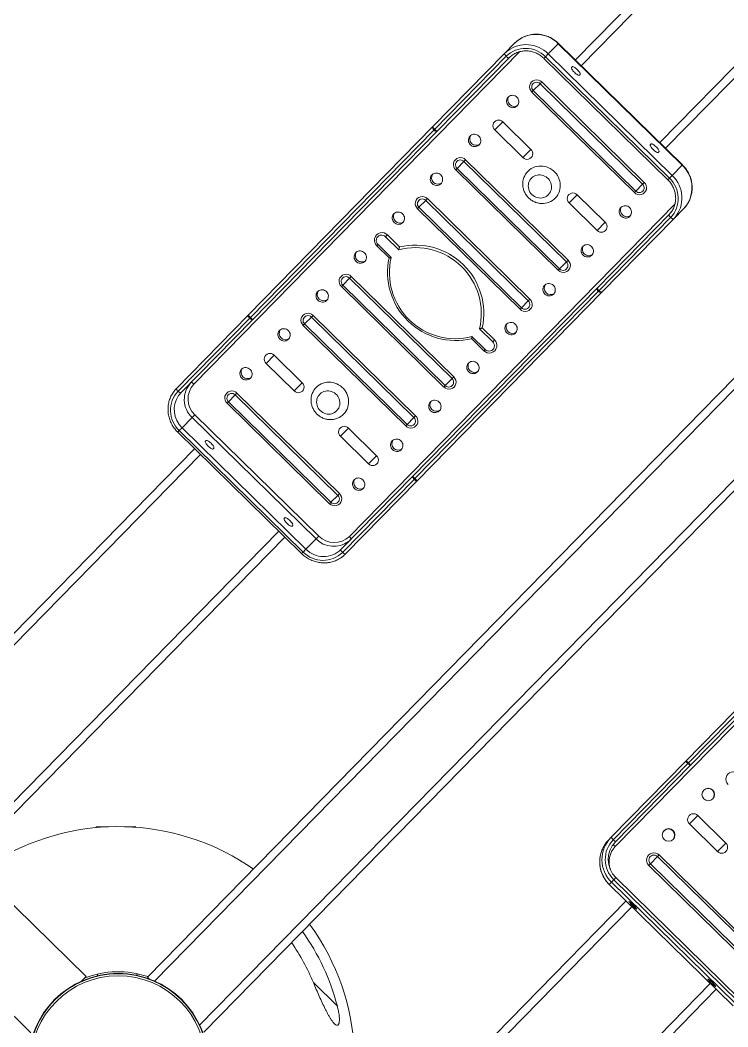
# Model space of a CAD drawing. Header units: metres. Extents: x 859577 to 860336, y 1645916 to 1646650.
# Drawn here: x 859952.008 to 859952.543, y 1646446.642 to 1646447.403 of the extents above; entities that cross this region are included whole.
import ezdxf

# ---------------------------------------------------------------- set-up
doc = ezdxf.new("R2010")
doc.units = ezdxf.units.M
doc.layers.add('A-ACCESORIOS', color=30, linetype='Continuous', lineweight=20)
doc.layers.add('PISO', color=31, linetype='Continuous', lineweight=15)

# ---------------------------------------------------------------- blocks, each defined once
blk = doc.blocks.new('mu10-11')
at = {"layer": 'A-ACCESORIOS', "linetype": 'Continuous', "ltscale": 20}
for p, q in [((0.39407, 0.32544), (0.39507, 0.32547)), ((0.39439, 0.32308), (0.47172, 0.32308)), ((0.39507, 0.32547), (0.4724, 0.32547)), ((0.4724, 0.3207), (0.39507, 0.3207)), ((0.47172, 0.32308), (0.47252, 0.32308)), ((0.4724, 0.32547), (0.67207, 0.32547)), ((0.67207, 0.3207), (0.4724, 0.3207)), ((0.47252, 0.32308), (0.67066, 0.32308)), ((0.67066, 0.32308), (0.67139, 0.32308)), ((0.67139, 0.32308), (0.74872, 0.32308)), ((0.67207, 0.32547), (0.7494, 0.32547)), ((0.7494, 0.3207), (0.67207, 0.3207)), ((0.7494, 0.32547), (0.76024, 0.32547)), ((0.75817, 0.31831), (0.40659, 0.31831)), ((0.37211, 0.30162), (0.37211, 0.17048)), ((0.37211, 0.30162), (0.37382, 0.30162)), ((0.37382, 0.30162), (0.37678, 0.30162)), ((0.37382, 0.17048), (0.37382, 0.30162)), ((0.37678, 0.30162), (0.38763, 0.30162)), ((0.37678, 0.30162), (0.37678, 0.17048)), ((0.38763, 0.17048), (0.38763, 0.30162)), ((0.39059, 0.30162), (0.38763, 0.30162)), ((0.39059, 0.30162), (0.39059, 0.17048)), ((0.76759, 0.30162), (0.76759, 0.17048)), ((0.76759, 0.30162), (0.76929, 0.30162)), ((0.76929, 0.30162), (0.77226, 0.30162)), ((0.76929, 0.30162), (0.76929, 0.17048)), ((0.77226, 0.30162), (0.77226, 0.17048)), ((0.7831, 0.30162), (0.77226, 0.30162)), ((0.7831, 0.17048), (0.7831, 0.30162)), ((0.7834, 0.30162), (0.7831, 0.30162)), ((0.7834, 0.17048), (0.7834, 0.30162)), ((0.41383, 0.18181), (0.41383, 0.2903)), ((0.41534, 0.2903), (0.41383, 0.2903)), ((0.41534, 0.2903), (0.42267, 0.2903)), ((0.41534, 0.2903), (0.41534, 0.18181)), ((0.42267, 0.18181), (0.42267, 0.2903)), ((0.4245, 0.2903), (0.42267, 0.2903)), ((0.4245, 0.2903), (0.4245, 0.18181)), ((0.456, 0.26049), (0.456, 0.2903)), ((0.46463, 0.2903), (0.456, 0.2903)), ((0.46463, 0.2903), (0.46463, 0.26049)), ((0.49613, 0.18181), (0.49613, 0.2903)), ((0.49764, 0.2903), (0.49613, 0.2903)), ((0.49764, 0.2903), (0.50497, 0.2903)), ((0.49764, 0.2903), (0.49764, 0.18181)), ((0.50497, 0.18181), (0.50497, 0.2903)), ((0.50679, 0.2903), (0.50497, 0.2903)), ((0.50679, 0.2903), (0.50679, 0.18181)), ((0.53728, 0.18181), (0.53728, 0.2903)), ((0.53878, 0.2903), (0.53728, 0.2903)), ((0.53878, 0.2903), (0.54611, 0.2903)), ((0.53878, 0.2903), (0.53878, 0.18181)), ((0.54611, 0.18181), (0.54611, 0.2903)), ((0.54794, 0.2903), (0.54611, 0.2903)), ((0.54794, 0.2903), (0.54794, 0.18181)), ((0.57804, 0.29268), (0.57804, 0.27976)), ((0.57804, 0.29268), (0.57932, 0.29268)), ((0.57932, 0.29268), (0.57932, 0.27878)), ((0.58752, 0.27878), (0.58752, 0.29268)), ((0.58947, 0.29268), (0.58752, 0.29268)), ((0.58947, 0.27976), (0.58947, 0.29268)), ((0.61957, 0.18181), (0.61957, 0.2903)), ((0.62108, 0.2903), (0.61957, 0.2903)), ((0.62108, 0.2903), (0.62841, 0.2903)), ((0.62108, 0.2903), (0.62108, 0.18181)), ((0.62841, 0.18181), (0.62841, 0.2903)), ((0.63023, 0.2903), (0.62841, 0.2903)), ((0.63023, 0.2903), (0.63023, 0.18181)), ((0.66072, 0.18181), (0.66072, 0.2903)), ((0.66223, 0.2903), (0.66072, 0.2903)), ((0.66223, 0.2903), (0.66223, 0.18181)), ((0.66223, 0.2903), (0.66956, 0.2903)), ((0.66956, 0.18181), (0.66956, 0.2903)), ((0.67138, 0.2903), (0.66956, 0.2903)), ((0.67138, 0.2903), (0.67138, 0.18181)), ((0.70288, 0.2903), (0.70288, 0.26049)), ((0.71151, 0.2903), (0.70288, 0.2903)), ((0.71151, 0.26049), (0.71151, 0.2903)), ((0.74302, 0.18181), (0.74302, 0.2903)), ((0.74452, 0.2903), (0.74302, 0.2903)), ((0.74452, 0.2903), (0.74452, 0.18181)), ((0.74452, 0.2903), (0.75185, 0.2903)), ((0.75185, 0.18181), (0.75185, 0.2903)), ((0.75368, 0.2903), (0.75185, 0.2903)), ((0.75368, 0.2903), (0.75368, 0.18181)), ((0.37211, 0.28374), (0.06338, 0.28374)), ((0.38254, 0.28195), (0.38186, 0.28195)), ((0.77802, 0.28195), (0.77734, 0.28195)), ((1.2746, 0.28374), (0.7834, 0.28374)), ((0.37211, 0.27754), (0.08344, 0.27754)), ((1.27434, 0.27754), (0.7834, 0.27754)), ((0.38186, 0.27361), (0.38254, 0.27361)), ((0.77734, 0.27361), (0.77802, 0.27361)), ((0.456, 0.26049), (0.46463, 0.26049)), ((0.71151, 0.26049), (0.70288, 0.26049)), ((0.456, 0.21161), (0.456, 0.18181)), ((0.456, 0.21161), (0.46463, 0.21161)), ((0.46463, 0.18181), (0.46463, 0.21161)), ((0.70288, 0.18181), (0.70288, 0.21161)), ((0.71151, 0.21161), (0.70288, 0.21161)), ((0.71151, 0.21161), (0.71151, 0.18181)), ((-0.0298, 0.20506), (-0.0298, 0.06319)), ((0.0298, 0.06319), (0.0298, 0.20506)), ((0.38254, 0.1985), (0.38186, 0.1985)), ((0.77802, 0.1985), (0.77734, 0.1985)), ((0.37211, 0.19456), (0.08345, 0.19456)), ((0.57804, 0.19235), (0.57804, 0.17942)), ((0.57932, 0.19332), (0.57932, 0.17942)), ((0.58752, 0.17942), (0.58752, 0.19332)), ((0.58947, 0.17942), (0.58947, 0.19235)), ((1.27434, 0.19456), (0.7834, 0.19456)), ((0.37211, 0.18837), (0.06338, 0.18837)), ((0.38186, 0.19015), (0.38254, 0.19015)), ((0.77734, 0.19015), (0.77802, 0.19015)), ((1.2746, 0.18837), (0.7834, 0.18837)), ((0.41534, 0.18181), (0.41383, 0.18181)), ((0.41534, 0.18181), (0.42267, 0.18181)), ((0.4245, 0.18181), (0.42267, 0.18181)), ((0.456, 0.18181), (0.46463, 0.18181)), ((0.49764, 0.18181), (0.49613, 0.18181)), ((0.49764, 0.18181), (0.50497, 0.18181)), ((0.50679, 0.18181), (0.50497, 0.18181)), ((0.53878, 0.18181), (0.53728, 0.18181)), ((0.53878, 0.18181), (0.54611, 0.18181)), ((0.54794, 0.18181), (0.54611, 0.18181)), ((0.57932, 0.17942), (0.57804, 0.17942)), ((0.58752, 0.17942), (0.58947, 0.17942)), ((0.62108, 0.18181), (0.61957, 0.18181)), ((0.62108, 0.18181), (0.62841, 0.18181)), ((0.63023, 0.18181), (0.62841, 0.18181)), ((0.66223, 0.18181), (0.66072, 0.18181)), ((0.66223, 0.18181), (0.66956, 0.18181)), ((0.67138, 0.18181), (0.66956, 0.18181)), ((0.71151, 0.18181), (0.70288, 0.18181)), ((0.74452, 0.18181), (0.74302, 0.18181)), ((0.74452, 0.18181), (0.75185, 0.18181)), ((0.75368, 0.18181), (0.75185, 0.18181)), ((0.37211, 0.17048), (0.37382, 0.17048)), ((0.37382, 0.17048), (0.37678, 0.17048)), ((0.38763, 0.17048), (0.37678, 0.17048)), ((0.39059, 0.17048), (0.38763, 0.17048)), ((0.76759, 0.17048), (0.76929, 0.17048)), ((0.76929, 0.17048), (0.77226, 0.17048)), ((0.77226, 0.17048), (0.7831, 0.17048)), ((0.7834, 0.17048), (0.7831, 0.17048)), ((0.40659, 0.15379), (0.75818, 0.15379)), ((0.47172, 0.14902), (0.39439, 0.14902)), ((0.39507, 0.15141), (0.4724, 0.15141)), ((0.4724, 0.14664), (0.39507, 0.14664)), ((0.47252, 0.14902), (0.47172, 0.14902)), ((0.4724, 0.15141), (0.67207, 0.15141)), ((0.67207, 0.14664), (0.4724, 0.14664)), ((0.67066, 0.14902), (0.47252, 0.14902)), ((0.67139, 0.14902), (0.67066, 0.14902)), ((0.74872, 0.14902), (0.67139, 0.14902)), ((0.67207, 0.15141), (0.7494, 0.15141)), ((0.7494, 0.14664), (0.67207, 0.14664)), ((0.7504, 0.14666), (0.7494, 0.14664)), ((0.76024, 0.14664), (0.7494, 0.14664)), ((0.11591, 0.13699), (0.11547, 0.13655)), ((0.11591, 0.13699), (0.13699, 0.11591)), ((0.13655, 0.11547), (0.13699, 0.11591)), ((0.02501, 0.06319), (0.0298, 0.06319)), ((0.03721, 0.05828), (0.03634, 0.05742)), ((0.05742, 0.03634), (0.05828, 0.03721)), ((0.06199, 0.0298), (1.04733, 0.0298)), ((0.06199, 0.02783), (0.06199, 0.0298)), ((0.06363, 0.02384), (1.04733, 0.02384)), ((0.06199, -0.0298), (1.04733, -0.0298)), ((0.06363, -0.02384), (1.04733, -0.02384)), ((0.14678, -0.08808), (0.14678, -0.06272)), ((0.38005, -0.14664), (0.38249, -0.14664)), ((0.38249, -0.14664), (0.46299, -0.14664)), ((0.46299, -0.15141), (0.38249, -0.15141)), ((0.38265, -0.14902), (0.46314, -0.14902)), ((0.46299, -0.14664), (0.67082, -0.14664)), ((0.67082, -0.15141), (0.46299, -0.15141)), ((0.46314, -0.14902), (0.46392, -0.14902)), ((0.46392, -0.14902), (0.67017, -0.14902)), ((0.74871, -0.15379), (0.37989, -0.15379)), ((0.35624, -0.17048), (0.35624, -0.30162)), ((0.35625, -0.17048), (0.35624, -0.17048)), ((0.35625, -0.17048), (0.35625, -0.30162)), ((0.3587, -0.17048), (0.35625, -0.17048)), ((0.3587, -0.17048), (0.36123, -0.17048)), ((0.3587, -0.30162), (0.3587, -0.17048)), ((0.36123, -0.30162), (0.36123, -0.17048)), ((0.36123, -0.17048), (0.36346, -0.17048)), ((0.36346, -0.30162), (0.36346, -0.17048)), ((0.38743, -0.2903), (0.38743, -0.18181)), ((0.3892, -0.18181), (0.38743, -0.18181)), ((0.3892, -0.18181), (0.39683, -0.18181)), ((0.3892, -0.18181), (0.3892, -0.2903)), ((0.39683, -0.2903), (0.39683, -0.18181)), ((0.39853, -0.18181), (0.39683, -0.18181)), ((0.39853, -0.18181), (0.39853, -0.2903)), ((0.43132, -0.21161), (0.43132, -0.18181)), ((0.4403, -0.18181), (0.43132, -0.18181)), ((0.4403, -0.18181), (0.4403, -0.21161)), ((0.35624, -0.18837), (0.04951, -0.18837)), ((0.35755, -0.19015), (0.3574, -0.19015)), ((0.35624, -0.19456), (0.04997, -0.19456)), ((0.3574, -0.1985), (0.35755, -0.1985)), ((0.43132, -0.21161), (0.4403, -0.21161)), ((0.35755, -0.27361), (0.3574, -0.27361)), ((0.35624, -0.27754), (0.04997, -0.27754)), ((0.35624, -0.28374), (0.04951, -0.28374)), ((0.3574, -0.28195), (0.35755, -0.28195))]:
    blk.add_line(p, q, dxfattribs=at)
at = {"layer": 'A-ACCESORIOS', "linetype": 'Continuous', "ltscale": 20, "flags": 128}
for points in [[(0.39507, 0.3207), (0.39338, 0.32062), (0.39233, 0.32048)], [(0.39507, 0.32547), (0.39494, 0.32542), (0.39481, 0.32528), (0.39469, 0.32506), (0.39459, 0.32477), (0.39451, 0.32441), (0.39444, 0.32399), (0.3944, 0.32355), (0.39439, 0.32308)], [(0.39439, 0.32308), (0.3944, 0.32262), (0.39444, 0.32217), (0.39451, 0.32176), (0.39459, 0.3214), (0.39469, 0.3211), (0.39481, 0.32088), (0.39494, 0.32074), (0.39507, 0.3207)], [(0.40659, 0.31831), (0.40658, 0.31878), (0.40654, 0.31923), (0.40648, 0.31964), (0.40639, 0.32), (0.40629, 0.3203), (0.40617, 0.32052), (0.40605, 0.32065), (0.40591, 0.3207)], [(0.4724, 0.32547), (0.47227, 0.32542), (0.47214, 0.32528), (0.47202, 0.32506), (0.47192, 0.32477), (0.47184, 0.32441), (0.47177, 0.32399), (0.47173, 0.32355), (0.47172, 0.32308)], [(0.47172, 0.32308), (0.47173, 0.32262), (0.47177, 0.32217), (0.47184, 0.32176), (0.47192, 0.3214), (0.47202, 0.3211), (0.47214, 0.32088), (0.47227, 0.32074), (0.4724, 0.3207)], [(0.67066, 0.32308), (0.67069, 0.32355), (0.67077, 0.32399), (0.6709, 0.32441), (0.67107, 0.32477), (0.67129, 0.32506), (0.67153, 0.32528), (0.67179, 0.32542), (0.67207, 0.32547)], [(0.67207, 0.3207), (0.67179, 0.32074), (0.67153, 0.32088), (0.67129, 0.3211), (0.67107, 0.3214), (0.6709, 0.32176), (0.67077, 0.32217), (0.67069, 0.32262), (0.67066, 0.32308)], [(0.67139, 0.32308), (0.6714, 0.32355), (0.67144, 0.32399), (0.6715, 0.32441), (0.67159, 0.32477), (0.67169, 0.32506), (0.67181, 0.32528), (0.67193, 0.32542), (0.67207, 0.32547)], [(0.67207, 0.3207), (0.67193, 0.32074), (0.67181, 0.32088), (0.67169, 0.3211), (0.67159, 0.3214), (0.6715, 0.32176), (0.67144, 0.32217), (0.6714, 0.32262), (0.67139, 0.32308)], [(0.74872, 0.32308), (0.74873, 0.32355), (0.74877, 0.32399), (0.74883, 0.32441), (0.74892, 0.32477), (0.74902, 0.32506), (0.74914, 0.32528), (0.74926, 0.32542), (0.7494, 0.32547)], [(0.7494, 0.3207), (0.74926, 0.32074), (0.74914, 0.32088), (0.74902, 0.3211), (0.74892, 0.3214), (0.74883, 0.32176), (0.74877, 0.32217), (0.74873, 0.32262), (0.74872, 0.32308)], [(0.7494, 0.32547), (0.75128, 0.32539), (0.7525, 0.32524)], [(0.44431, 0.29566), (0.44423, 0.29654), (0.444, 0.29738), (0.44363, 0.29817), (0.44312, 0.29887), (0.44249, 0.29947), (0.44178, 0.29993), (0.44099, 0.30025), (0.44016, 0.30041), (0.43932, 0.30041), (0.43849, 0.30025), (0.4377, 0.29993), (0.43698, 0.29947), (0.43636, 0.29887), (0.43585, 0.29817), (0.43548, 0.29738), (0.43525, 0.29654), (0.43517, 0.29566), (0.43525, 0.29479), (0.43548, 0.29394), (0.43585, 0.29315), (0.43636, 0.29245), (0.43698, 0.29186), (0.4377, 0.29139), (0.43849, 0.29108), (0.43932, 0.29091), (0.44016, 0.29091), (0.44099, 0.29108), (0.44178, 0.29139), (0.44249, 0.29186), (0.44312, 0.29245), (0.44363, 0.29315), (0.444, 0.29394), (0.44423, 0.29479), (0.44431, 0.29566)], [(0.48546, 0.29566), (0.48538, 0.29654), (0.48515, 0.29738), (0.48477, 0.29817), (0.48427, 0.29887), (0.48364, 0.29947), (0.48292, 0.29993), (0.48214, 0.30025), (0.48131, 0.30041), (0.48046, 0.30041), (0.47964, 0.30025), (0.47885, 0.29993), (0.47813, 0.29947), (0.47751, 0.29887), (0.477, 0.29817), (0.47662, 0.29738), (0.47639, 0.29654), (0.47631, 0.29566), (0.47639, 0.29479), (0.47662, 0.29394), (0.477, 0.29315), (0.47751, 0.29245), (0.47813, 0.29186), (0.47885, 0.29139), (0.47964, 0.29108), (0.48046, 0.29091), (0.48131, 0.29091), (0.48214, 0.29108), (0.48292, 0.29139), (0.48364, 0.29186), (0.48427, 0.29245), (0.48477, 0.29315), (0.48515, 0.29394), (0.48538, 0.29479), (0.48546, 0.29566)], [(0.52661, 0.29566), (0.52653, 0.29654), (0.5263, 0.29738), (0.52592, 0.29817), (0.52541, 0.29887), (0.52479, 0.29947), (0.52407, 0.29993), (0.52329, 0.30025), (0.52246, 0.30041), (0.52161, 0.30041), (0.52078, 0.30025), (0.52, 0.29993), (0.51928, 0.29947), (0.51866, 0.29887), (0.51815, 0.29817), (0.51777, 0.29738), (0.51754, 0.29654), (0.51746, 0.29566), (0.51754, 0.29479), (0.51777, 0.29394), (0.51815, 0.29315), (0.51866, 0.29245), (0.51928, 0.29186), (0.52, 0.29139), (0.52078, 0.29108), (0.52161, 0.29091), (0.52246, 0.29091), (0.52329, 0.29108), (0.52407, 0.29139), (0.52479, 0.29186), (0.52541, 0.29245), (0.52592, 0.29315), (0.5263, 0.29394), (0.52653, 0.29479), (0.52661, 0.29566)], [(0.56775, 0.29566), (0.56768, 0.29654), (0.56745, 0.29738), (0.56707, 0.29817), (0.56656, 0.29887), (0.56594, 0.29947), (0.56522, 0.29993), (0.56443, 0.30025), (0.5636, 0.30041), (0.56276, 0.30041), (0.56193, 0.30025), (0.56114, 0.29993), (0.56043, 0.29947), (0.5598, 0.29887), (0.5593, 0.29817), (0.55892, 0.29738), (0.55869, 0.29654), (0.55861, 0.29566), (0.55869, 0.29479), (0.55892, 0.29394), (0.5593, 0.29315), (0.5598, 0.29245), (0.56043, 0.29186), (0.56114, 0.29139), (0.56193, 0.29108), (0.56276, 0.29091), (0.5636, 0.29091), (0.56443, 0.29108), (0.56522, 0.29139), (0.56594, 0.29186), (0.56656, 0.29245), (0.56707, 0.29315), (0.56745, 0.29394), (0.56768, 0.29479), (0.56775, 0.29566)], [(0.59976, 0.29566), (0.59984, 0.29479), (0.60007, 0.29394), (0.60044, 0.29315), (0.60095, 0.29245), (0.60157, 0.29186), (0.60229, 0.29139), (0.60308, 0.29108), (0.60391, 0.29091), (0.60475, 0.29091), (0.60558, 0.29108), (0.60637, 0.29139), (0.60709, 0.29186), (0.60771, 0.29245), (0.60822, 0.29315), (0.60859, 0.29394), (0.60882, 0.29479), (0.6089, 0.29566), (0.60882, 0.29654), (0.60859, 0.29738), (0.60822, 0.29817), (0.60771, 0.29887), (0.60709, 0.29947), (0.60637, 0.29993), (0.60558, 0.30025), (0.60475, 0.30041), (0.60391, 0.30041), (0.60308, 0.30025), (0.60229, 0.29993), (0.60157, 0.29947), (0.60095, 0.29887), (0.60044, 0.29817), (0.60007, 0.29738), (0.59984, 0.29654), (0.59976, 0.29566)], [(0.64091, 0.29566), (0.64098, 0.29479), (0.64121, 0.29394), (0.64159, 0.29315), (0.6421, 0.29245), (0.64272, 0.29186), (0.64344, 0.29139), (0.64423, 0.29108), (0.64506, 0.29091), (0.6459, 0.29091), (0.64673, 0.29108), (0.64752, 0.29139), (0.64823, 0.29186), (0.64886, 0.29245), (0.64936, 0.29315), (0.64974, 0.29394), (0.64997, 0.29479), (0.65005, 0.29566), (0.64997, 0.29654), (0.64974, 0.29738), (0.64936, 0.29817), (0.64886, 0.29887), (0.64823, 0.29947), (0.64752, 0.29993), (0.64673, 0.30025), (0.6459, 0.30041), (0.64506, 0.30041), (0.64423, 0.30025), (0.64344, 0.29993), (0.64272, 0.29947), (0.6421, 0.29887), (0.64159, 0.29817), (0.64121, 0.29738), (0.64098, 0.29654), (0.64091, 0.29566)], [(0.68205, 0.29566), (0.68213, 0.29479), (0.68236, 0.29394), (0.68274, 0.29315), (0.68325, 0.29245), (0.68387, 0.29186), (0.68459, 0.29139), (0.68537, 0.29108), (0.6862, 0.29091), (0.68705, 0.29091), (0.68788, 0.29108), (0.68866, 0.29139), (0.68938, 0.29186), (0.69, 0.29245), (0.69051, 0.29315), (0.69089, 0.29394), (0.69112, 0.29479), (0.6912, 0.29566), (0.69112, 0.29654), (0.69089, 0.29738), (0.69051, 0.29817), (0.69, 0.29887), (0.68938, 0.29947), (0.68866, 0.29993), (0.68788, 0.30025), (0.68705, 0.30041), (0.6862, 0.30041), (0.68537, 0.30025), (0.68459, 0.29993), (0.68387, 0.29947), (0.68325, 0.29887), (0.68274, 0.29817), (0.68236, 0.29738), (0.68213, 0.29654), (0.68205, 0.29566)], [(0.73234, 0.29566), (0.73227, 0.29654), (0.73204, 0.29738), (0.73166, 0.29817), (0.73115, 0.29887), (0.73053, 0.29947), (0.72981, 0.29993), (0.72902, 0.30025), (0.72819, 0.30041), (0.72735, 0.30041), (0.72652, 0.30025), (0.72574, 0.29993), (0.72502, 0.29947), (0.72439, 0.29887), (0.72389, 0.29817), (0.72351, 0.29738), (0.72328, 0.29654), (0.7232, 0.29566), (0.72328, 0.29479), (0.72351, 0.29394), (0.72389, 0.29315), (0.72439, 0.29245), (0.72502, 0.29186), (0.72574, 0.29139), (0.72652, 0.29108), (0.72735, 0.29091), (0.72819, 0.29091), (0.72902, 0.29108), (0.72981, 0.29139), (0.73053, 0.29186), (0.73115, 0.29245), (0.73166, 0.29315), (0.73204, 0.29394), (0.73227, 0.29479), (0.73234, 0.29566)], [(0.38186, 0.28195), (0.38163, 0.28187), (0.38141, 0.28163), (0.38121, 0.28125), (0.38103, 0.28073), (0.38088, 0.2801), (0.38077, 0.27938), (0.3807, 0.27859), (0.38068, 0.27778), (0.3807, 0.27697), (0.38077, 0.27618), (0.38088, 0.27546), (0.38103, 0.27483), (0.38121, 0.27431), (0.38141, 0.27392), (0.38163, 0.27369), (0.38186, 0.27361)], [(0.38254, 0.27361), (0.38277, 0.27369), (0.383, 0.27392), (0.3832, 0.27431), (0.38338, 0.27483), (0.38353, 0.27546), (0.38364, 0.27618), (0.38371, 0.27697), (0.38373, 0.27778), (0.38371, 0.27859), (0.38364, 0.27938), (0.38353, 0.2801), (0.38338, 0.28073), (0.3832, 0.28125), (0.383, 0.28163), (0.38277, 0.28187), (0.38254, 0.28195)], [(0.77734, 0.28195), (0.77711, 0.28187), (0.77689, 0.28163), (0.77668, 0.28125), (0.7765, 0.28073), (0.77635, 0.2801), (0.77624, 0.27938), (0.77618, 0.27859), (0.77615, 0.27778), (0.77618, 0.27697), (0.77624, 0.27618), (0.77635, 0.27546), (0.7765, 0.27483), (0.77668, 0.27431), (0.77689, 0.27392), (0.77711, 0.27369), (0.77734, 0.27361)], [(0.77802, 0.27361), (0.77825, 0.27369), (0.77847, 0.27392), (0.77868, 0.27431), (0.77886, 0.27483), (0.779, 0.27546), (0.77911, 0.27618), (0.77918, 0.27697), (0.7792, 0.27778), (0.77918, 0.27859), (0.77911, 0.27938), (0.779, 0.2801), (0.77886, 0.28073), (0.77868, 0.28125), (0.77847, 0.28163), (0.77825, 0.28187), (0.77802, 0.28195)], [(0.45848, 0.22718), (0.45925, 0.22623), (0.46031, 0.22515), (0.46147, 0.2242), (0.46273, 0.22338), (0.46406, 0.22271), (0.46545, 0.22218), (0.46688, 0.22182), (0.46835, 0.22161), (0.46983, 0.22157), (0.4713, 0.2217), (0.47275, 0.22198), (0.47417, 0.22243), (0.47553, 0.22303), (0.47682, 0.22377), (0.47803, 0.22466), (0.47915, 0.22567), (0.48015, 0.22681), (0.48103, 0.22805), (0.48178, 0.22937), (0.48239, 0.23078), (0.48285, 0.23224), (0.48317, 0.23375), (0.48332, 0.23528), (0.48332, 0.23682), (0.48317, 0.23836), (0.48285, 0.23986), (0.48239, 0.24133), (0.48178, 0.24273), (0.48103, 0.24406), (0.48015, 0.2453), (0.47915, 0.24643), (0.47803, 0.24745), (0.47682, 0.24833), (0.47553, 0.24908), (0.47417, 0.24968), (0.47275, 0.25012), (0.4713, 0.25041), (0.46983, 0.25053), (0.46835, 0.25049), (0.46688, 0.25029), (0.46545, 0.24992), (0.46406, 0.2494), (0.46273, 0.24872), (0.46147, 0.24791), (0.46031, 0.24695), (0.45925, 0.24588), (0.45852, 0.24498)], [(0.45914, 0.23605), (0.45921, 0.23486), (0.45944, 0.23368), (0.45982, 0.23255), (0.46034, 0.23148), (0.46099, 0.23049), (0.46176, 0.2296), (0.46264, 0.22883), (0.46361, 0.22819), (0.46465, 0.22768), (0.46574, 0.22733), (0.46688, 0.22713), (0.46803, 0.22709), (0.46917, 0.22721), (0.47029, 0.22748), (0.47136, 0.22792), (0.47237, 0.22849), (0.47329, 0.2292), (0.47412, 0.23004), (0.47483, 0.23098), (0.47541, 0.23201), (0.47586, 0.23311), (0.47617, 0.23427), (0.47632, 0.23545), (0.47632, 0.23665), (0.47617, 0.23784), (0.47586, 0.239), (0.47541, 0.2401), (0.47483, 0.24113), (0.47412, 0.24207), (0.47329, 0.2429), (0.47237, 0.24361), (0.47136, 0.24419), (0.47029, 0.24462), (0.46917, 0.2449), (0.46803, 0.24502), (0.46688, 0.24498), (0.46574, 0.24478), (0.46465, 0.24442), (0.46361, 0.24392), (0.46264, 0.24327), (0.46176, 0.2425), (0.46099, 0.24161), (0.46034, 0.24062), (0.45982, 0.23955), (0.45944, 0.23842), (0.45921, 0.23725), (0.45914, 0.23605)], [(0.68708, 0.22718), (0.68785, 0.22623), (0.68891, 0.22515), (0.69007, 0.2242), (0.69133, 0.22338), (0.69266, 0.22271), (0.69405, 0.22218), (0.69548, 0.22182), (0.69695, 0.22161), (0.69842, 0.22157), (0.6999, 0.2217), (0.70135, 0.22198), (0.70277, 0.22243), (0.70413, 0.22303), (0.70542, 0.22377), (0.70663, 0.22466), (0.70774, 0.22567), (0.70875, 0.22681), (0.70963, 0.22805), (0.71038, 0.22937), (0.71099, 0.23078), (0.71145, 0.23224), (0.71177, 0.23375), (0.71192, 0.23528), (0.71192, 0.23682), (0.71177, 0.23836), (0.71145, 0.23986), (0.71099, 0.24133), (0.71038, 0.24273), (0.70963, 0.24406), (0.70875, 0.2453), (0.70774, 0.24643), (0.70663, 0.24745), (0.70542, 0.24833), (0.70413, 0.24908), (0.70277, 0.24968), (0.70135, 0.25012), (0.6999, 0.25041), (0.69842, 0.25053), (0.69695, 0.25049), (0.69548, 0.25029), (0.69405, 0.24992), (0.69266, 0.2494), (0.69133, 0.24872), (0.69007, 0.24791), (0.68891, 0.24695), (0.68785, 0.24588), (0.68712, 0.24498)], [(0.68774, 0.23605), (0.68781, 0.23486), (0.68804, 0.23368), (0.68842, 0.23255), (0.68894, 0.23148), (0.68959, 0.23049), (0.69036, 0.2296), (0.69124, 0.22883), (0.6922, 0.22819), (0.69325, 0.22768), (0.69434, 0.22733), (0.69548, 0.22713), (0.69662, 0.22709), (0.69777, 0.22721), (0.69888, 0.22748), (0.69996, 0.22792), (0.70096, 0.22849), (0.70189, 0.2292), (0.70272, 0.23004), (0.70343, 0.23098), (0.70401, 0.23201), (0.70446, 0.23311), (0.70477, 0.23427), (0.70492, 0.23545), (0.70492, 0.23665), (0.70477, 0.23784), (0.70446, 0.239), (0.70401, 0.2401), (0.70343, 0.24113), (0.70272, 0.24207), (0.70189, 0.2429), (0.70096, 0.24361), (0.69996, 0.24419), (0.69888, 0.24462), (0.69777, 0.2449), (0.69662, 0.24502), (0.69548, 0.24498), (0.69434, 0.24478), (0.69325, 0.24442), (0.6922, 0.24392), (0.69124, 0.24327), (0.69036, 0.2425), (0.68959, 0.24161), (0.68894, 0.24062), (0.68842, 0.23955), (0.68804, 0.23842), (0.68781, 0.23725), (0.68774, 0.23605)], [(0.38186, 0.1985), (0.38163, 0.19842), (0.38141, 0.19818), (0.38121, 0.1978), (0.38103, 0.19728), (0.38088, 0.19664), (0.38077, 0.19592), (0.3807, 0.19514), (0.38068, 0.19433), (0.3807, 0.19351), (0.38077, 0.19273), (0.38088, 0.19201), (0.38103, 0.19138), (0.38121, 0.19086), (0.38141, 0.19047), (0.38163, 0.19023), (0.38186, 0.19015)], [(0.38254, 0.19015), (0.38277, 0.19023), (0.383, 0.19047), (0.3832, 0.19086), (0.38338, 0.19138), (0.38353, 0.19201), (0.38364, 0.19273), (0.38371, 0.19351), (0.38373, 0.19433), (0.38371, 0.19514), (0.38364, 0.19592), (0.38353, 0.19664), (0.38338, 0.19728), (0.3832, 0.1978), (0.383, 0.19818), (0.38277, 0.19842), (0.38254, 0.1985)], [(0.77734, 0.1985), (0.77711, 0.19842), (0.77689, 0.19818), (0.77668, 0.1978), (0.7765, 0.19728), (0.77635, 0.19664), (0.77624, 0.19592), (0.77618, 0.19514), (0.77615, 0.19433), (0.77618, 0.19351), (0.77624, 0.19273), (0.77635, 0.19201), (0.7765, 0.19138), (0.77668, 0.19086), (0.77689, 0.19047), (0.77711, 0.19023), (0.77734, 0.19015)], [(0.77802, 0.19015), (0.77825, 0.19023), (0.77847, 0.19047), (0.77868, 0.19086), (0.77886, 0.19138), (0.779, 0.19201), (0.77911, 0.19273), (0.77918, 0.19351), (0.7792, 0.19433), (0.77918, 0.19514), (0.77911, 0.19592), (0.779, 0.19664), (0.77886, 0.19728), (0.77868, 0.1978), (0.77847, 0.19818), (0.77825, 0.19842), (0.77802, 0.1985)], [(0.44431, 0.17644), (0.44423, 0.17732), (0.444, 0.17817), (0.44363, 0.17895), (0.44312, 0.17966), (0.44249, 0.18025), (0.44178, 0.18071), (0.44099, 0.18103), (0.44016, 0.18119), (0.43932, 0.18119), (0.43849, 0.18103), (0.4377, 0.18071), (0.43698, 0.18025), (0.43636, 0.17966), (0.43585, 0.17895), (0.43548, 0.17817), (0.43525, 0.17732), (0.43517, 0.17644), (0.43525, 0.17557), (0.43548, 0.17472), (0.43585, 0.17393), (0.43636, 0.17323), (0.43698, 0.17264), (0.4377, 0.17217), (0.43849, 0.17186), (0.43932, 0.17169), (0.44016, 0.17169), (0.44099, 0.17186), (0.44178, 0.17217), (0.44249, 0.17264), (0.44312, 0.17323), (0.44363, 0.17393), (0.444, 0.17472), (0.44423, 0.17557), (0.44431, 0.17644)], [(0.47631, 0.17644), (0.47639, 0.17557), (0.47662, 0.17472), (0.477, 0.17393), (0.47751, 0.17323), (0.47813, 0.17264), (0.47885, 0.17217), (0.47964, 0.17186), (0.48046, 0.17169), (0.48131, 0.17169), (0.48214, 0.17186), (0.48292, 0.17217), (0.48364, 0.17264), (0.48427, 0.17323), (0.48477, 0.17393), (0.48515, 0.17472), (0.48538, 0.17557), (0.48546, 0.17644), (0.48538, 0.17732), (0.48515, 0.17817), (0.48477, 0.17895), (0.48427, 0.17966), (0.48364, 0.18025), (0.48292, 0.18071), (0.48214, 0.18103), (0.48131, 0.18119), (0.48046, 0.18119), (0.47964, 0.18103), (0.47885, 0.18071), (0.47813, 0.18025), (0.47751, 0.17966), (0.477, 0.17895), (0.47662, 0.17817), (0.47639, 0.17732), (0.47631, 0.17644)], [(0.51746, 0.17644), (0.51754, 0.17557), (0.51777, 0.17472), (0.51815, 0.17393), (0.51866, 0.17323), (0.51928, 0.17264), (0.52, 0.17217), (0.52078, 0.17186), (0.52161, 0.17169), (0.52246, 0.17169), (0.52329, 0.17186), (0.52407, 0.17217), (0.52479, 0.17264), (0.52541, 0.17323), (0.52592, 0.17393), (0.5263, 0.17472), (0.52653, 0.17557), (0.52661, 0.17644), (0.52653, 0.17732), (0.5263, 0.17817), (0.52592, 0.17895), (0.52541, 0.17966), (0.52479, 0.18025), (0.52407, 0.18071), (0.52329, 0.18103), (0.52246, 0.18119), (0.52161, 0.18119), (0.52078, 0.18103), (0.52, 0.18071), (0.51928, 0.18025), (0.51866, 0.17966), (0.51815, 0.17895), (0.51777, 0.17817), (0.51754, 0.17732), (0.51746, 0.17644)], [(0.55861, 0.17644), (0.55869, 0.17557), (0.55892, 0.17472), (0.5593, 0.17393), (0.5598, 0.17323), (0.56043, 0.17264), (0.56114, 0.17217), (0.56193, 0.17186), (0.56276, 0.17169), (0.5636, 0.17169), (0.56443, 0.17186), (0.56522, 0.17217), (0.56594, 0.17264), (0.56656, 0.17323), (0.56707, 0.17393), (0.56745, 0.17472), (0.56768, 0.17557), (0.56775, 0.17644), (0.56768, 0.17732), (0.56745, 0.17817), (0.56707, 0.17895), (0.56656, 0.17966), (0.56594, 0.18025), (0.56522, 0.18071), (0.56443, 0.18103), (0.5636, 0.18119), (0.56276, 0.18119), (0.56193, 0.18103), (0.56114, 0.18071), (0.56043, 0.18025), (0.5598, 0.17966), (0.5593, 0.17895), (0.55892, 0.17817), (0.55869, 0.17732), (0.55861, 0.17644)], [(0.6089, 0.17644), (0.60882, 0.17732), (0.60859, 0.17817), (0.60822, 0.17895), (0.60771, 0.17966), (0.60709, 0.18025), (0.60637, 0.18071), (0.60558, 0.18103), (0.60475, 0.18119), (0.60391, 0.18119), (0.60308, 0.18103), (0.60229, 0.18071), (0.60157, 0.18025), (0.60095, 0.17966), (0.60044, 0.17895), (0.60007, 0.17817), (0.59984, 0.17732), (0.59976, 0.17644), (0.59984, 0.17557), (0.60007, 0.17472), (0.60044, 0.17393), (0.60095, 0.17323), (0.60157, 0.17264), (0.60229, 0.17217), (0.60308, 0.17186), (0.60391, 0.17169), (0.60475, 0.17169), (0.60558, 0.17186), (0.60637, 0.17217), (0.60709, 0.17264), (0.60771, 0.17323), (0.60822, 0.17393), (0.60859, 0.17472), (0.60882, 0.17557), (0.6089, 0.17644)], [(0.65005, 0.17644), (0.64997, 0.17732), (0.64974, 0.17817), (0.64936, 0.17895), (0.64886, 0.17966), (0.64823, 0.18025), (0.64752, 0.18071), (0.64673, 0.18103), (0.6459, 0.18119), (0.64506, 0.18119), (0.64423, 0.18103), (0.64344, 0.18071), (0.64272, 0.18025), (0.6421, 0.17966), (0.64159, 0.17895), (0.64121, 0.17817), (0.64098, 0.17732), (0.64091, 0.17644), (0.64098, 0.17557), (0.64121, 0.17472), (0.64159, 0.17393), (0.6421, 0.17323), (0.64272, 0.17264), (0.64344, 0.17217), (0.64423, 0.17186), (0.64506, 0.17169), (0.6459, 0.17169), (0.64673, 0.17186), (0.64752, 0.17217), (0.64823, 0.17264), (0.64886, 0.17323), (0.64936, 0.17393), (0.64974, 0.17472), (0.64997, 0.17557), (0.65005, 0.17644)], [(0.6912, 0.17644), (0.69112, 0.17732), (0.69089, 0.17817), (0.69051, 0.17895), (0.69, 0.17966), (0.68938, 0.18025), (0.68866, 0.18071), (0.68788, 0.18103), (0.68705, 0.18119), (0.6862, 0.18119), (0.68537, 0.18103), (0.68459, 0.18071), (0.68387, 0.18025), (0.68325, 0.17966), (0.68274, 0.17895), (0.68236, 0.17817), (0.68213, 0.17732), (0.68205, 0.17644), (0.68213, 0.17557), (0.68236, 0.17472), (0.68274, 0.17393), (0.68325, 0.17323), (0.68387, 0.17264), (0.68459, 0.17217), (0.68537, 0.17186), (0.6862, 0.17169), (0.68705, 0.17169), (0.68788, 0.17186), (0.68866, 0.17217), (0.68938, 0.17264), (0.69, 0.17323), (0.69051, 0.17393), (0.69089, 0.17472), (0.69112, 0.17557), (0.6912, 0.17644)], [(0.73234, 0.17644), (0.73227, 0.17732), (0.73204, 0.17817), (0.73166, 0.17895), (0.73115, 0.17966), (0.73053, 0.18025), (0.72981, 0.18071), (0.72902, 0.18103), (0.72819, 0.18119), (0.72735, 0.18119), (0.72652, 0.18103), (0.72574, 0.18071), (0.72502, 0.18025), (0.72439, 0.17966), (0.72389, 0.17895), (0.72351, 0.17817), (0.72328, 0.17732), (0.7232, 0.17644), (0.72328, 0.17557), (0.72351, 0.17472), (0.72389, 0.17393), (0.72439, 0.17323), (0.72502, 0.17264), (0.72574, 0.17217), (0.72652, 0.17186), (0.72735, 0.17169), (0.72819, 0.17169), (0.72902, 0.17186), (0.72981, 0.17217), (0.73053, 0.17264), (0.73115, 0.17323), (0.73166, 0.17393), (0.73204, 0.17472), (0.73227, 0.17557), (0.73234, 0.17644)], [(0.40591, 0.15141), (0.40605, 0.15145), (0.40617, 0.15159), (0.40629, 0.15181), (0.40639, 0.15211), (0.40648, 0.15247), (0.40654, 0.15288), (0.40658, 0.15333), (0.40659, 0.15379)], [(0.39507, 0.14664), (0.39318, 0.14672), (0.39196, 0.14686)], [(0.39439, 0.14902), (0.3944, 0.14949), (0.39444, 0.14994), (0.39451, 0.15035), (0.39459, 0.15071), (0.39469, 0.15101), (0.39481, 0.15123), (0.39494, 0.15136), (0.39507, 0.15141)], [(0.39507, 0.14664), (0.39494, 0.14668), (0.39481, 0.14682), (0.39469, 0.14704), (0.39459, 0.14734), (0.39451, 0.1477), (0.39444, 0.14811), (0.3944, 0.14856), (0.39439, 0.14902)], [(0.40591, 0.15141), (0.40423, 0.15149), (0.40334, 0.1516)], [(0.47172, 0.14902), (0.47173, 0.14949), (0.47177, 0.14994), (0.47184, 0.15035), (0.47192, 0.15071), (0.47202, 0.15101), (0.47214, 0.15123), (0.47227, 0.15136), (0.4724, 0.15141)], [(0.4724, 0.14664), (0.47227, 0.14668), (0.47214, 0.14682), (0.47202, 0.14704), (0.47192, 0.14734), (0.47184, 0.1477), (0.47177, 0.14811), (0.47173, 0.14856), (0.47172, 0.14902)], [(0.67207, 0.15141), (0.67179, 0.15136), (0.67153, 0.15123), (0.67129, 0.15101), (0.67107, 0.15071), (0.6709, 0.15035), (0.67077, 0.14994), (0.67069, 0.14949), (0.67066, 0.14902)], [(0.67066, 0.14902), (0.67069, 0.14856), (0.67077, 0.14811), (0.6709, 0.1477), (0.67107, 0.14734), (0.67129, 0.14704), (0.67153, 0.14682), (0.67179, 0.14668), (0.67207, 0.14664)], [(0.67207, 0.15141), (0.67193, 0.15136), (0.67181, 0.15123), (0.67169, 0.15101), (0.67159, 0.15071), (0.6715, 0.15035), (0.67144, 0.14994), (0.6714, 0.14949), (0.67139, 0.14902)], [(0.67139, 0.14902), (0.6714, 0.14856), (0.67144, 0.14811), (0.6715, 0.1477), (0.67159, 0.14734), (0.67169, 0.14704), (0.67181, 0.14682), (0.67193, 0.14668), (0.67207, 0.14664)], [(0.7494, 0.15141), (0.74926, 0.15136), (0.74914, 0.15123), (0.74902, 0.15101), (0.74892, 0.15071), (0.74883, 0.15035), (0.74877, 0.14994), (0.74873, 0.14949), (0.74872, 0.14902)], [(0.74872, 0.14902), (0.74873, 0.14856), (0.74877, 0.14811), (0.74883, 0.1477), (0.74892, 0.14734), (0.74902, 0.14704), (0.74914, 0.14682), (0.74926, 0.14668), (0.7494, 0.14664)], [(0.7494, 0.15141), (0.75108, 0.15149), (0.75213, 0.15162)], [(0.46299, -0.14664), (0.46317, -0.14668), (0.46335, -0.14682), (0.46351, -0.14704), (0.46365, -0.14734), (0.46377, -0.1477), (0.46385, -0.14811), (0.46391, -0.14856), (0.46392, -0.14902)], [(0.46392, -0.14902), (0.46391, -0.14949), (0.46385, -0.14994), (0.46377, -0.15035), (0.46365, -0.15071), (0.46351, -0.15101), (0.46335, -0.15123), (0.46317, -0.15136), (0.46299, -0.15141)]]:
    blk.add_lwpolyline(points, dxfattribs=at)
at = {"layer": 'A-ACCESORIOS', "linetype": 'Continuous', "ltscale": 20}
for centre, radius in [((0, 0), 0.06795), ((0, 0), 0.06766), ((0, 0), 0.06611), ((0.41439, -0.17644), 0.00477), ((0.45722, -0.17644), 0.00477)]:
    blk.add_circle(centre, radius, dxfattribs=at)
for centre, radius, start, end in [((0.39484, 0.30206), 0.02103, 91.23226, 181.18141), ((0.3956, 0.30195), 0.01882, 99.99334, 180.98336), ((0.40631, 0.30202), 0.01869, 91.20599, 181.20769), ((0.46087, 0.32368), 0.01166, 357.07818, 8.82773), ((0.46087, 0.32249), 0.01166, 351.17227, 2.92182), ((0.74827, 0.30206), 0.02103, 358.81859, 88.76774), ((0.74875, 0.30203), 0.02351, 358.99607, 80.80381), ((0.75977, 0.30213), 0.02334, 358.75196, 88.83436), ((0.40694, 0.30196), 0.01636, 91.23226, 181.18141), ((0.44129, 0.29566), 0.0048, 100.49577, 259.50423), ((0.48244, 0.29566), 0.0048, 100.49577, 259.50423), ((0.52359, 0.29566), 0.0048, 100.49577, 259.50423), ((0.56473, 0.29566), 0.0048, 100.49577, 259.50423), ((0.58376, 0.29287), 0.00572, 358.11165, 181.88835), ((0.58342, 0.29282), 0.0041, 358.05722, 181.94278), ((0.60588, 0.29566), 0.0048, 100.49577, 259.50423), ((0.64703, 0.29566), 0.0048, 100.49577, 259.50423), ((0.68818, 0.29566), 0.0048, 100.49577, 259.50423), ((0.72932, 0.29566), 0.0048, 100.49577, 259.50423), ((0.41917, 0.29047), 0.00533, 358.16067, 181.83933), ((0.41901, 0.29042), 0.00367, 358.1286, 181.8714), ((0.46031, 0.29044), 0.00432, 358.05722, 181.94278), ((0.50146, 0.29047), 0.00533, 358.16067, 181.83933), ((0.5013, 0.29042), 0.00367, 358.1286, 181.8714), ((0.54261, 0.29047), 0.00533, 358.16067, 181.83933), ((0.54245, 0.29042), 0.00367, 358.1286, 181.8714), ((0.6249, 0.29047), 0.00533, 358.16067, 181.83933), ((0.62474, 0.29042), 0.00367, 358.1286, 181.8714), ((0.66605, 0.29047), 0.00533, 358.16067, 181.83933), ((0.66589, 0.29042), 0.00367, 358.1286, 181.8714), ((0.7072, 0.29044), 0.00432, 358.05722, 181.94278), ((0.74835, 0.29047), 0.00533, 358.16067, 181.83933), ((0.74819, 0.29042), 0.00367, 358.1286, 181.8714), ((0.60563, 0.23605), 0.05169, 122.26425, 237.73575), ((0.60515, 0.23605), 0.04993, 121.1556, 238.8444), ((0.56168, 0.23605), 0.04993, 301.1556, 58.8444), ((0.56188, 0.23605), 0.05169, 302.26425, 57.73575), ((0.46031, 0.26035), 0.00432, 178.05722, 1.94278), ((0.7072, 0.26035), 0.00432, 178.05722, 1.94278), ((0.46031, 0.21176), 0.00432, 358.05722, 181.94278), ((0.7072, 0.21176), 0.00432, 358.05722, 181.94278), ((0.41917, 0.18164), 0.00533, 178.16067, 1.83933), ((0.41901, 0.18169), 0.00367, 178.1286, 1.8714), ((0.44129, 0.17644), 0.0048, 100.49577, 259.50423), ((0.46031, 0.18166), 0.00432, 178.05722, 1.94278), ((0.48244, 0.17644), 0.0048, 100.49577, 259.50423), ((0.50146, 0.18164), 0.00533, 178.16067, 1.83933), ((0.5013, 0.18169), 0.00367, 178.1286, 1.8714), ((0.52359, 0.17644), 0.0048, 100.49577, 259.50423), ((0.54261, 0.18164), 0.00533, 178.16067, 1.83933), ((0.54245, 0.18169), 0.00367, 178.1286, 1.8714), ((0.56473, 0.17644), 0.0048, 100.49577, 259.50423), ((0.58376, 0.17924), 0.00572, 178.11165, 1.88835), ((0.58342, 0.17928), 0.0041, 178.05722, 1.94278), ((0.60588, 0.17644), 0.0048, 100.49577, 259.50423), ((0.6249, 0.18164), 0.00533, 178.16067, 1.83933), ((0.62474, 0.18169), 0.00367, 178.1286, 1.8714), ((0.64703, 0.17644), 0.0048, 100.49577, 259.50423), ((0.66605, 0.18164), 0.00533, 178.16067, 1.83933), ((0.66589, 0.18169), 0.00367, 178.1286, 1.8714), ((0.68818, 0.17644), 0.0048, 100.49577, 259.50423), ((0.7072, 0.18166), 0.00432, 178.05722, 1.94278), ((0.72932, 0.17644), 0.0048, 100.49577, 259.50423), ((0.74835, 0.18164), 0.00533, 178.16067, 1.83933), ((0.74819, 0.18169), 0.00367, 178.1286, 1.8714), ((0, 0), 0.17883, 9.59407, 72.24915), ((0.39484, 0.17005), 0.02103, 178.81859, 268.76774), ((0.39546, 0.17009), 0.01869, 178.79231, 268.79401), ((0.40644, 0.17016), 0.01882, 179.00921, 260.52035), ((0.40694, 0.17015), 0.01636, 178.81859, 268.76774), ((0.74827, 0.17005), 0.02103, 271.23226, 1.18141), ((0.74888, 0.16999), 0.02338, 273.71144, 1.20975), ((0.75971, 0.17003), 0.02339, 271.29874, 1.11494), ((0.46087, 0.14962), 0.01166, 357.07818, 8.82773), ((0.46087, 0.14843), 0.01166, 351.17227, 2.92182), ((0, 0), 0.06915, 25.53323, 66.03491), ((0, 0), 0.17883, 283.76704, 350.40593), ((0, 0), 0.15962, 336.8627, 349.23813), ((0, 0), 0.17118, 329.03289, 349.97273), ((0.3801, -0.17047), 0.02384, 110.1131, 180.03111), ((0.38252, -0.17046), 0.02382, 90.05584, 180.06223), ((0.38267, -0.17046), 0.02144, 90.0591, 180.05898), ((0.38251, -0.17046), 0.01906, 90.06038, 180.05769), ((0.38005, -0.17039), 0.02375, 90.00138, 110.07242), ((0.3954, -0.15336), 0.01551, 173.39315, 181.60408), ((0.37324, -0.14843), 0.00943, 356.3899, 10.94926), ((0.37324, -0.14962), 0.00943, 349.05074, 3.6101), ((0.45373, -0.14843), 0.00943, 356.3899, 10.94926), ((0.45373, -0.14962), 0.00943, 349.05074, 3.6101), ((0.3799, -0.17045), 0.01665, 90.02846, 154.58713), ((0.41409, -0.17644), 0.00476, 359.93623, 88.10435), ((0.45692, -0.17644), 0.00476, 359.93623, 88.10435), ((0.39298, -0.1818), 0.00555, 359.91004, 180.08996), ((0.39302, -0.1818), 0.00381, 359.90847, 180.09153), ((0.41409, -0.17645), 0.00476, 271.90071, 0.05872), ((0.43581, -0.1818), 0.00449, 359.90498, 180.09502), ((0.45692, -0.17645), 0.00476, 271.90071, 0.05872), ((0.47864, -0.1818), 0.00555, 359.91004, 180.08996), ((0.38347, -0.19433), 0.0264, 170.90697, 189.09303), ((0.33148, -0.19433), 0.0264, 350.90697, 9.09303), ((0.43581, -0.21162), 0.00449, 179.90498, 0.09502), ((0.38347, -0.27778), 0.0264, 170.90697, 189.09303), ((0.33148, -0.27778), 0.0264, 350.90697, 9.09303)]:
    blk.add_arc(centre, radius, start, end, dxfattribs=at)
for points, knots in [([(0.39406, 0.32544), (0.39347, 0.3254), (0.39229, 0.32532), (0.39053, 0.32502), (0.38879, 0.32458), (0.38709, 0.32401), (0.38544, 0.3233), (0.38385, 0.32245), (0.38233, 0.32149), (0.38088, 0.3204), (0.37952, 0.3192), (0.37825, 0.31789), (0.37708, 0.31648), (0.37603, 0.31498), (0.37508, 0.31341), (0.37426, 0.31176), (0.37357, 0.31005), (0.373, 0.30828), (0.37257, 0.30648), (0.37227, 0.30465), (0.37213, 0.30302), (0.37212, 0.30201), (0.37211, 0.30162)], [0, 0, 0, 0, 0.050338, 0.101173, 0.152011, 0.202857, 0.253714, 0.304587, 0.355477, 0.406388, 0.45732, 0.508275, 0.559252, 0.610252, 0.661273, 0.712314, 0.763373, 0.814449, 0.865539, 0.916642, 0.967754, 1, 1, 1, 1]), ([(0.7494, 0.3207), (0.74966, 0.32069), (0.75044, 0.32068), (0.75175, 0.32056), (0.75331, 0.32028), (0.75484, 0.31985), (0.75633, 0.31928), (0.75777, 0.31858), (0.75914, 0.31776), (0.76044, 0.31681), (0.76166, 0.31575), (0.76278, 0.31458), (0.7638, 0.31331), (0.76471, 0.31195), (0.76551, 0.31052), (0.76619, 0.30902), (0.76673, 0.30747), (0.76715, 0.30587), (0.76744, 0.30424), (0.76757, 0.30282), (0.76758, 0.30195), (0.76759, 0.30162)], [0, 0, 0, 0, 0.027383, 0.082917, 0.138461, 0.193993, 0.249503, 0.304983, 0.360427, 0.415831, 0.471194, 0.526513, 0.581791, 0.637028, 0.692229, 0.747397, 0.802535, 0.85765, 0.912744, 0.967823, 1, 1, 1, 1]), ([(0.7834, 0.30162), (0.78339, 0.30201), (0.78338, 0.30301), (0.78323, 0.30463), (0.78294, 0.30647), (0.7825, 0.30828), (0.78193, 0.31005), (0.78122, 0.31177), (0.78039, 0.31342), (0.77943, 0.31501), (0.77836, 0.31651), (0.77718, 0.31792), (0.77589, 0.31923), (0.77451, 0.32043), (0.77304, 0.32152), (0.7715, 0.32249), (0.76988, 0.32333), (0.76821, 0.32404), (0.76649, 0.32461), (0.76473, 0.32504), (0.76295, 0.32533), (0.76145, 0.32545), (0.76055, 0.32546), (0.76024, 0.32547)], [0, 0, 0, 0, 0.03086, 0.080793, 0.130739, 0.180682, 0.230616, 0.280534, 0.330429, 0.380295, 0.430126, 0.479915, 0.529659, 0.579352, 0.628993, 0.678579, 0.728111, 0.777591, 0.827022, 0.876408, 0.925755, 0.975072, 1, 1, 1, 1]), ([(0.57804, 0.27976), (0.57807, 0.27971), (0.57813, 0.27962), (0.57844, 0.27936), (0.57884, 0.27908), (0.57916, 0.27888), (0.57932, 0.27878), (0.57932, 0.27878)], [0, 0, 0, 0, 0.249729, 0.498515, 0.772594, 0.9959, 1, 1, 1, 1]), ([(0.58752, 0.27878), (0.58752, 0.27878), (0.58767, 0.27888), (0.58802, 0.27908), (0.58855, 0.27936), (0.58908, 0.27962), (0.58934, 0.27971), (0.58947, 0.27976)], [0, 0, 0, 0, 0.0041, 0.227406, 0.501485, 0.750271, 1, 1, 1, 1]), ([(0.45852, 0.24497), (0.4585, 0.24494), (0.45816, 0.24453), (0.45763, 0.24367), (0.45694, 0.2424), (0.45639, 0.24105), (0.45597, 0.23966), (0.45569, 0.23822), (0.45557, 0.23702), (0.45556, 0.23629), (0.45555, 0.23605)], [0, 0, 0, 0, 0.013768, 0.165072, 0.316636, 0.468461, 0.620538, 0.77285, 0.925372, 1, 1, 1, 1]), ([(0.68712, 0.24497), (0.68709, 0.24494), (0.68676, 0.24453), (0.68623, 0.24367), (0.68554, 0.2424), (0.68499, 0.24105), (0.68457, 0.23966), (0.68429, 0.23822), (0.68417, 0.23702), (0.68416, 0.23629), (0.68415, 0.23605)], [0, 0, 0, 0, 0.013768, 0.165072, 0.316636, 0.468461, 0.620538, 0.77285, 0.925372, 1, 1, 1, 1]), ([(0.45555, 0.23605), (0.45556, 0.23567), (0.45558, 0.23481), (0.45576, 0.23346), (0.45608, 0.23203), (0.45654, 0.23064), (0.45714, 0.22931), (0.45779, 0.22815), (0.45828, 0.22747), (0.45849, 0.22719)], [0, 0, 0, 0, 0.119361, 0.273366, 0.427468, 0.581591, 0.735684, 0.889698, 1, 1, 1, 1]), ([(0.68415, 0.23605), (0.68416, 0.23567), (0.68418, 0.23481), (0.68436, 0.23346), (0.68468, 0.23203), (0.68514, 0.23064), (0.68574, 0.22931), (0.68638, 0.22815), (0.68688, 0.22747), (0.68709, 0.22719)], [0, 0, 0, 0, 0.119361, 0.273366, 0.427468, 0.581591, 0.735684, 0.889698, 1, 1, 1, 1]), ([(0.57804, 0.19235), (0.57807, 0.19239), (0.57813, 0.19249), (0.57844, 0.19274), (0.57884, 0.19302), (0.57916, 0.19323), (0.57932, 0.19332), (0.57932, 0.19332)], [0, 0, 0, 0, 0.249729, 0.498515, 0.772594, 0.9959, 1, 1, 1, 1]), ([(0.58752, 0.19332), (0.58752, 0.19332), (0.58767, 0.19323), (0.58802, 0.19302), (0.58855, 0.19274), (0.58908, 0.19249), (0.58934, 0.19239), (0.58947, 0.19235)], [0, 0, 0, 0, 0.0041, 0.227406, 0.501485, 0.750271, 1, 1, 1, 1]), ([(0.37211, 0.17048), (0.37211, 0.17014), (0.37213, 0.16918), (0.37226, 0.16761), (0.37254, 0.16577), (0.37296, 0.16396), (0.37352, 0.1622), (0.3742, 0.16048), (0.37502, 0.15882), (0.37595, 0.15724), (0.377, 0.15573), (0.37816, 0.15431), (0.37943, 0.153), (0.38078, 0.15179), (0.38223, 0.15069), (0.38375, 0.14971), (0.38534, 0.14886), (0.38699, 0.14814), (0.38869, 0.14756), (0.39034, 0.14712), (0.39143, 0.14695), (0.39193, 0.14687)], [0, 0, 0, 0, 0.029992, 0.084415, 0.138847, 0.193278, 0.247704, 0.302122, 0.35653, 0.410924, 0.465302, 0.519661, 0.573999, 0.628315, 0.682606, 0.736872, 0.791112, 0.845329, 0.899522, 0.953694, 1, 1, 1, 1]), ([(0.76759, 0.17048), (0.76758, 0.17021), (0.76757, 0.16938), (0.76745, 0.16801), (0.76718, 0.16637), (0.76678, 0.16477), (0.76624, 0.16322), (0.76558, 0.16171), (0.76479, 0.16028), (0.76389, 0.15892), (0.76288, 0.15765), (0.76177, 0.15647), (0.76057, 0.1554), (0.75928, 0.15444), (0.75791, 0.1536), (0.75649, 0.15289), (0.75501, 0.15231), (0.75354, 0.15188), (0.75256, 0.15171), (0.7521, 0.15163)], [0, 0, 0, 0, 0.030403, 0.091252, 0.152114, 0.21298, 0.273854, 0.334744, 0.395655, 0.456592, 0.517561, 0.578568, 0.639618, 0.700713, 0.761858, 0.823052, 0.884295, 0.945583, 1, 1, 1, 1]), ([(0.76024, 0.14664), (0.76062, 0.14664), (0.76161, 0.14666), (0.76318, 0.14681), (0.76496, 0.14711), (0.76671, 0.14756), (0.76842, 0.14815), (0.77008, 0.14887), (0.77168, 0.14972), (0.77321, 0.1507), (0.77466, 0.15179), (0.77603, 0.153), (0.7773, 0.15432), (0.77847, 0.15573), (0.77952, 0.15724), (0.78047, 0.15882), (0.78129, 0.16048), (0.78198, 0.16219), (0.78254, 0.16396), (0.78296, 0.16577), (0.78325, 0.16761), (0.78338, 0.16918), (0.78339, 0.17014), (0.7834, 0.17048)], [0, 0, 0, 0, 0.031369, 0.080641, 0.129914, 0.179191, 0.228482, 0.277795, 0.327138, 0.376519, 0.425942, 0.475413, 0.524933, 0.574506, 0.62413, 0.673805, 0.723529, 0.773298, 0.823108, 0.872956, 0.922835, 0.97274, 1, 1, 1, 1]), ([(0.14678, -0.08808), (0.14612, -0.08913), (0.14514, -0.09072), (0.14369, -0.09273), (0.14261, -0.09411), (0.14156, -0.09533), (0.14056, -0.09638), (0.13953, -0.0973), (0.13863, -0.09793), (0.13791, -0.09829), (0.13736, -0.09845), (0.13687, -0.09846), (0.13635, -0.09828), (0.13595, -0.09776), (0.13572, -0.09692), (0.13564, -0.09576), (0.13578, -0.09415), (0.13615, -0.09213), (0.13666, -0.08998), (0.13729, -0.08776), (0.13801, -0.08547), (0.13907, -0.08229), (0.14056, -0.07817), (0.14251, -0.0731), (0.14458, -0.06793), (0.14604, -0.06446), (0.14678, -0.06272)], [0, 0, 0, 0, 0.061516, 0.092901, 0.124271, 0.150268, 0.176242, 0.202123, 0.228829, 0.245067, 0.261291, 0.277587, 0.293887, 0.324673, 0.349074, 0.374148, 0.416167, 0.459236, 0.501566, 0.544223, 0.587688, 0.631161, 0.721695, 0.812985, 0.906218, 1, 1, 1, 1]), ([(0.37189, -0.14809), (0.37181, -0.14812), (0.37115, -0.14833), (0.36995, -0.14887), (0.3683, -0.14971), (0.36672, -0.15069), (0.36523, -0.15179), (0.36382, -0.153), (0.36251, -0.15432), (0.36131, -0.15573), (0.36022, -0.15723), (0.35926, -0.15881), (0.35841, -0.16047), (0.3577, -0.16218), (0.35713, -0.16395), (0.35669, -0.16575), (0.35639, -0.16758), (0.35626, -0.16916), (0.35624, -0.17013), (0.35624, -0.17048)], [0, 0, 0, 0, 0.008308, 0.071997, 0.135687, 0.19938, 0.263075, 0.326772, 0.390473, 0.454177, 0.517884, 0.581595, 0.645308, 0.709025, 0.772745, 0.836468, 0.900192, 0.963919, 1, 1, 1, 1])]:
    blk.add_open_spline(points, degree=3, knots=knots, dxfattribs=at)

msp = doc.modelspace()

# ---------------------------------------------------------------- linework, layer by layer
at = {"layer": 'PISO'}
msp.add_ellipse((859952.60069, 1646447.11548), major_axis=(-0.71631, -0.74263), ratio=0.795065, dxfattribs=at)

# ---------------------------------------------------------------- block references
at = {"layer": 'A-ACCESORIOS', "rotation": 45.58213863101574}
msp.add_blockref('mu10-11', (859952.08211, 1646446.61469), dxfattribs=at)

doc.saveas('drawing.dxf')
